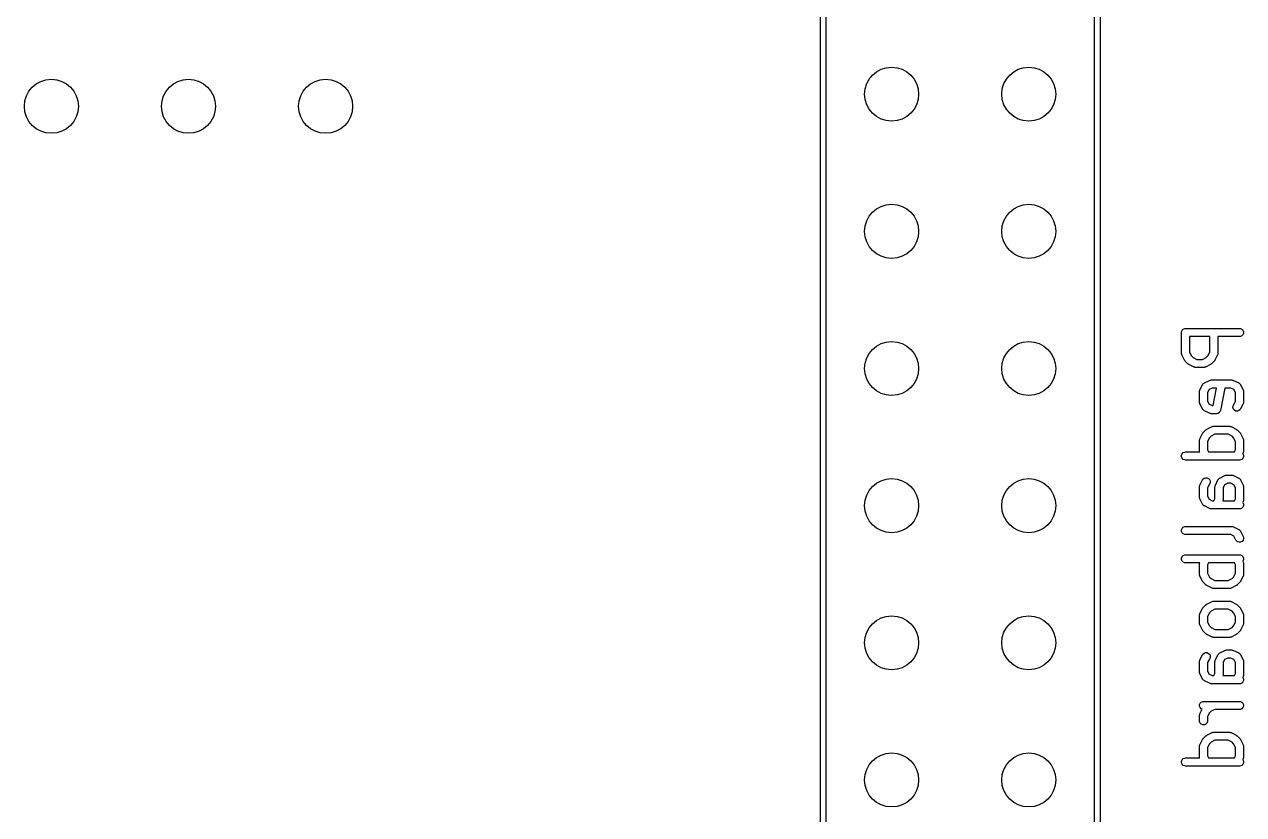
# Model space of a CAD drawing. Header units: inches. Extents: x 0.74 to 7.44, y -5.09 to -0.74.
# Drawn here: x 4.002 to 4.891, y -3.717 to -3.141 of the extents above; entities that cross this region are included whole.
import ezdxf

# ---------------------------------------------------------------- set-up
doc = ezdxf.new("R2010")
doc.units = ezdxf.units.IN
doc.header["$MEASUREMENT"] = 0
doc.layers.add('BLACK', color=250, linetype='CONTINUOUS')

msp = doc.modelspace()

# ---------------------------------------------------------------- linework, layer by layer
at = {"layer": 'BLACK', "linetype": 'CONTINUOUS'}
for p, q in [((4.58228, -4.64195), (4.58228, -2.64195)), ((4.58622, -2.64392), (4.58622, -4.63998)), ((4.78228, -4.63998), (4.78228, -2.68214)), ((4.78622, -2.68132), (4.78622, -4.64195)), ((4.84566, -3.36574), (4.84572, -3.36517)), ((4.84566, -3.38074), (4.84566, -3.36574)), ((4.84572, -3.36517), (4.84616, -3.3641)), ((4.84616, -3.3641), (4.84697, -3.36329)), ((4.84697, -3.36329), (4.84804, -3.36285)), ((4.84804, -3.36285), (4.84861, -3.36279)), ((4.84861, -3.36279), (4.88798, -3.36279)), ((4.86628, -3.3687), (4.85157, -3.3687)), ((4.85157, -3.3687), (4.85157, -3.38004)), ((4.86628, -3.38004), (4.86628, -3.3687)), ((4.88798, -3.3687), (4.87219, -3.3687)), ((4.87219, -3.3687), (4.87219, -3.38074)), ((4.88798, -3.36279), (4.88856, -3.36285)), ((4.88856, -3.36864), (4.88798, -3.3687)), ((4.88856, -3.36285), (4.88963, -3.36329)), ((4.88963, -3.3682), (4.88856, -3.36864)), ((4.88963, -3.36329), (4.89044, -3.3641)), ((4.89044, -3.36738), (4.88963, -3.3682)), ((4.89044, -3.3641), (4.89088, -3.36517)), ((4.89088, -3.36632), (4.89044, -3.36738)), ((4.89088, -3.36517), (4.89088, -3.36632)), ((4.84572, -3.38132), (4.84566, -3.38074)), ((4.84576, -3.38142), (4.84572, -3.38132)), ((4.84577, -3.38152), (4.84576, -3.38142)), ((4.84597, -3.38206), (4.84577, -3.38152)), ((4.84785, -3.38581), (4.84597, -3.38206)), ((4.848, -3.38606), (4.84785, -3.38581)), ((4.84803, -3.38613), (4.848, -3.38606)), ((4.8481, -3.38621), (4.84803, -3.38613)), ((4.84816, -3.3863), (4.8481, -3.38621)), ((4.84822, -3.38635), (4.84816, -3.3863)), ((4.8484, -3.38658), (4.84822, -3.38635)), ((4.85028, -3.38845), (4.8484, -3.38658)), ((4.85157, -3.38004), (4.85292, -3.38274)), ((4.85292, -3.38274), (4.85411, -3.38394)), ((4.85411, -3.38394), (4.85681, -3.38529)), ((4.85681, -3.38529), (4.86104, -3.38529)), ((4.86104, -3.38529), (4.86374, -3.38394)), ((4.86374, -3.38394), (4.86494, -3.38274)), ((4.86494, -3.38274), (4.86628, -3.38004)), ((4.86945, -3.38658), (4.86758, -3.38845)), ((4.86964, -3.38635), (4.86945, -3.38658)), ((4.8697, -3.3863), (4.86964, -3.38635)), ((4.86975, -3.38621), (4.8697, -3.3863)), ((4.86982, -3.38613), (4.86975, -3.38621)), ((4.86985, -3.38606), (4.86982, -3.38613)), ((4.87, -3.38581), (4.86985, -3.38606)), ((4.87188, -3.38206), (4.87, -3.38581)), ((4.87209, -3.38152), (4.87188, -3.38206)), ((4.87213, -3.38132), (4.87209, -3.38142)), ((4.87209, -3.38142), (4.87209, -3.38152)), ((4.87219, -3.38074), (4.87213, -3.38132)), ((4.8505, -3.38864), (4.85028, -3.38845)), ((4.85055, -3.3887), (4.8505, -3.38864)), ((4.85064, -3.38875), (4.85055, -3.3887)), ((4.85072, -3.38882), (4.85064, -3.38875)), ((4.8508, -3.38885), (4.85072, -3.38882)), ((4.85104, -3.38901), (4.8508, -3.38885)), ((4.85479, -3.39088), (4.85104, -3.38901)), ((4.85533, -3.39109), (4.85479, -3.39088)), ((4.85544, -3.3911), (4.85533, -3.39109)), ((4.85554, -3.39114), (4.85544, -3.3911)), ((4.85611, -3.39119), (4.85554, -3.39114)), ((4.86174, -3.39119), (4.85611, -3.39119)), ((4.86231, -3.39114), (4.86174, -3.39119)), ((4.86241, -3.3911), (4.86231, -3.39114)), ((4.86252, -3.39109), (4.86241, -3.3911)), ((4.86306, -3.39088), (4.86252, -3.39109)), ((4.86681, -3.38901), (4.86306, -3.39088)), ((4.86706, -3.38885), (4.86681, -3.38901)), ((4.86713, -3.38882), (4.86706, -3.38885)), ((4.86721, -3.38875), (4.86713, -3.38882)), ((4.8673, -3.3887), (4.86721, -3.38875)), ((4.86735, -3.38864), (4.8673, -3.3887)), ((4.86758, -3.38845), (4.86735, -3.38864)), ((4.8591, -3.40754), (4.86097, -3.40379)), ((4.86097, -3.40379), (4.86103, -3.4037)), ((4.86103, -3.4037), (4.86105, -3.40365)), ((4.86105, -3.40365), (4.8611, -3.40359)), ((4.8611, -3.40359), (4.86128, -3.4033)), ((4.86128, -3.4033), (4.86156, -3.40306)), ((4.86156, -3.40306), (4.8618, -3.40278)), ((4.8618, -3.40278), (4.86209, -3.4026)), ((4.86209, -3.4026), (4.86215, -3.40255)), ((4.86215, -3.40255), (4.8622, -3.40253)), ((4.8622, -3.40253), (4.86229, -3.40247)), ((4.86229, -3.40247), (4.86604, -3.4006)), ((4.86604, -3.4006), (4.86658, -3.40039)), ((4.86658, -3.40039), (4.86669, -3.40038)), ((4.86669, -3.40038), (4.86679, -3.40034)), ((4.86679, -3.40034), (4.86736, -3.40029)), ((4.86736, -3.40029), (4.88236, -3.40029)), ((4.88236, -3.40029), (4.88294, -3.40034)), ((4.88294, -3.40034), (4.88303, -3.40038)), ((4.88303, -3.40038), (4.88314, -3.40039)), ((4.88314, -3.40039), (4.88368, -3.4006)), ((4.88368, -3.4006), (4.88743, -3.40247)), ((4.88743, -3.40247), (4.88753, -3.40253)), ((4.88753, -3.40253), (4.88757, -3.40255)), ((4.88757, -3.40255), (4.88763, -3.4026)), ((4.88763, -3.4026), (4.88792, -3.40278)), ((4.88792, -3.40278), (4.88816, -3.40306)), ((4.88816, -3.40306), (4.88844, -3.4033)), ((4.88844, -3.4033), (4.88863, -3.40359)), ((4.88863, -3.40359), (4.88868, -3.40365)), ((4.88868, -3.40365), (4.88869, -3.4037)), ((4.88869, -3.4037), (4.88875, -3.40379)), ((4.88875, -3.40379), (4.89063, -3.40754)), ((4.85879, -3.40886), (4.85884, -3.40829)), ((4.85879, -3.41636), (4.85879, -3.40886)), ((4.85884, -3.40829), (4.85888, -3.40819)), ((4.85888, -3.40819), (4.85889, -3.40808)), ((4.85889, -3.40808), (4.8591, -3.40754)), ((4.86581, -3.40731), (4.86469, -3.40956)), ((4.86469, -3.40956), (4.86469, -3.41567)), ((4.86806, -3.40619), (4.86581, -3.40731)), ((4.87126, -3.40619), (4.86806, -3.40619)), ((4.86869, -3.41903), (4.87126, -3.40619)), ((4.87728, -3.40619), (4.87401, -3.42257)), ((4.88166, -3.40619), (4.87728, -3.40619)), ((4.88391, -3.40731), (4.88166, -3.40619)), ((4.88503, -3.40956), (4.88391, -3.40731)), ((4.88503, -3.41567), (4.88503, -3.40956)), ((4.89063, -3.40754), (4.89083, -3.40808)), ((4.89083, -3.40808), (4.89084, -3.40819)), ((4.89084, -3.40819), (4.89088, -3.40829)), ((4.89088, -3.40829), (4.89094, -3.40886)), ((4.89094, -3.40886), (4.89094, -3.41636)), ((4.85884, -3.41694), (4.85879, -3.41636)), ((4.85888, -3.41704), (4.85884, -3.41694)), ((4.85889, -3.41714), (4.85888, -3.41704)), ((4.8591, -3.41768), (4.85889, -3.41714)), ((4.86097, -3.42143), (4.8591, -3.41768)), ((4.86103, -3.42153), (4.86097, -3.42143)), ((4.86105, -3.42157), (4.86103, -3.42153)), ((4.8611, -3.42163), (4.86105, -3.42157)), ((4.86128, -3.42192), (4.8611, -3.42163)), ((4.86156, -3.42216), (4.86128, -3.42192)), ((4.8618, -3.42244), (4.86156, -3.42216)), ((4.86209, -3.42263), (4.8618, -3.42244)), ((4.86215, -3.42268), (4.86209, -3.42263)), ((4.8622, -3.42269), (4.86215, -3.42268)), ((4.86229, -3.42275), (4.8622, -3.42269)), ((4.86604, -3.42463), (4.86229, -3.42275)), ((4.86469, -3.41567), (4.86581, -3.41791)), ((4.86581, -3.41791), (4.86806, -3.41903)), ((4.86806, -3.41903), (4.86869, -3.41903)), ((4.87384, -3.42312), (4.87368, -3.42336)), ((4.87401, -3.42257), (4.87384, -3.42312)), ((4.88318, -3.42048), (4.88326, -3.41933)), ((4.88354, -3.42157), (4.88318, -3.42048)), ((4.88326, -3.41933), (4.88347, -3.41879)), ((4.88347, -3.41879), (4.88503, -3.41567)), ((4.8843, -3.42244), (4.88354, -3.42157)), ((4.88533, -3.42296), (4.8843, -3.42244)), ((4.88648, -3.42304), (4.88533, -3.42296)), ((4.88757, -3.42268), (4.88648, -3.42304)), ((4.88844, -3.42192), (4.88757, -3.42268)), ((4.88875, -3.42143), (4.88844, -3.42192)), ((4.89063, -3.41768), (4.88875, -3.42143)), ((4.89083, -3.41714), (4.89063, -3.41768)), ((4.89084, -3.41704), (4.89083, -3.41714)), ((4.89088, -3.41694), (4.89084, -3.41704)), ((4.89094, -3.41636), (4.89088, -3.41694)), ((4.86658, -3.42483), (4.86604, -3.42463)), ((4.86669, -3.42484), (4.86658, -3.42483)), ((4.86679, -3.42488), (4.86669, -3.42484)), ((4.86736, -3.42494), (4.86679, -3.42488)), ((4.87111, -3.42494), (4.86736, -3.42494)), ((4.87169, -3.42488), (4.87111, -3.42494)), ((4.87111, -3.42494), (4.87111, -3.42494)), ((4.87196, -3.42477), (4.87169, -3.42488)), ((4.87224, -3.42472), (4.87196, -3.42477)), ((4.87248, -3.42455), (4.87224, -3.42472)), ((4.87275, -3.42444), (4.87248, -3.42455)), ((4.87296, -3.42424), (4.87275, -3.42444)), ((4.8732, -3.42408), (4.87296, -3.42424)), ((4.87336, -3.42383), (4.8732, -3.42408)), ((4.87357, -3.42363), (4.87336, -3.42383)), ((4.87368, -3.42336), (4.87357, -3.42363)), ((4.8591, -3.44316), (4.86097, -3.43941)), ((4.86097, -3.43941), (4.86113, -3.43917)), ((4.86113, -3.43917), (4.86116, -3.43909)), ((4.86116, -3.43909), (4.86122, -3.43901)), ((4.86122, -3.43901), (4.86128, -3.43892)), ((4.86128, -3.43892), (4.86134, -3.43887)), ((4.86134, -3.43887), (4.86153, -3.43865)), ((4.86153, -3.43865), (4.8634, -3.43677)), ((4.8634, -3.43677), (4.86363, -3.43659)), ((4.86363, -3.43659), (4.86368, -3.43653)), ((4.86368, -3.43653), (4.86377, -3.43647)), ((4.86377, -3.43647), (4.86385, -3.4364)), ((4.86385, -3.4364), (4.86392, -3.43637)), ((4.86392, -3.43637), (4.86417, -3.43622)), ((4.86417, -3.43622), (4.86792, -3.43434)), ((4.86993, -3.43994), (4.86724, -3.44129)), ((4.86792, -3.43434), (4.86846, -3.43414)), ((4.86846, -3.43414), (4.86856, -3.43413)), ((4.86856, -3.43413), (4.86866, -3.43409)), ((4.86866, -3.43409), (4.86924, -3.43403)), ((4.86924, -3.43403), (4.88049, -3.43403)), ((4.87979, -3.43994), (4.86993, -3.43994)), ((4.88249, -3.44129), (4.87979, -3.43994)), ((4.88049, -3.43403), (4.88106, -3.43409)), ((4.88106, -3.43409), (4.88116, -3.43413)), ((4.88116, -3.43413), (4.88127, -3.43414)), ((4.88127, -3.43414), (4.88181, -3.43434)), ((4.88181, -3.43434), (4.88556, -3.43622)), ((4.88556, -3.43622), (4.8858, -3.43637)), ((4.8858, -3.43637), (4.88588, -3.4364)), ((4.88588, -3.4364), (4.88596, -3.43647)), ((4.88596, -3.43647), (4.88605, -3.43653)), ((4.88605, -3.43653), (4.8861, -3.43659)), ((4.8861, -3.43659), (4.88632, -3.43677)), ((4.88632, -3.43677), (4.8882, -3.43865)), ((4.8882, -3.43865), (4.88838, -3.43887)), ((4.88838, -3.43887), (4.88844, -3.43892)), ((4.88844, -3.43892), (4.8885, -3.43901)), ((4.8885, -3.43901), (4.88857, -3.43909)), ((4.88857, -3.43909), (4.8886, -3.43917)), ((4.8886, -3.43917), (4.88875, -3.43941)), ((4.88875, -3.43941), (4.89063, -3.44316)), ((4.85879, -3.44448), (4.85884, -3.44391)), ((4.85879, -3.45198), (4.85879, -3.44448)), ((4.85884, -3.44391), (4.85888, -3.44381)), ((4.85888, -3.44381), (4.85889, -3.4437)), ((4.85889, -3.4437), (4.8591, -3.44316)), ((4.86604, -3.44248), (4.86469, -3.44518)), ((4.86469, -3.44518), (4.86469, -3.45129)), ((4.86724, -3.44129), (4.86604, -3.44248)), ((4.88368, -3.44248), (4.88249, -3.44129)), ((4.88503, -3.44518), (4.88368, -3.44248)), ((4.88503, -3.45129), (4.88503, -3.44518)), ((4.89063, -3.44316), (4.89083, -3.4437)), ((4.89083, -3.4437), (4.89084, -3.44381)), ((4.89084, -3.44381), (4.89088, -3.44391)), ((4.89088, -3.44391), (4.89094, -3.44448)), ((4.89094, -3.44448), (4.89094, -3.45198)), ((4.84572, -3.45516), (4.84616, -3.45409)), ((4.84572, -3.45631), (4.84572, -3.45516)), ((4.84616, -3.45737), (4.84572, -3.45631)), ((4.84616, -3.45409), (4.84697, -3.45328)), ((4.84697, -3.45819), (4.84616, -3.45737)), ((4.84697, -3.45328), (4.84804, -3.45284)), ((4.84804, -3.45863), (4.84697, -3.45819)), ((4.84804, -3.45284), (4.84861, -3.45278)), ((4.84861, -3.45868), (4.84804, -3.45863)), ((4.84861, -3.45278), (4.8589, -3.45278)), ((4.88798, -3.45868), (4.84861, -3.45868)), ((4.85884, -3.45256), (4.85879, -3.45198)), ((4.85888, -3.45266), (4.85884, -3.45256)), ((4.85889, -3.45276), (4.85888, -3.45266)), ((4.8589, -3.45278), (4.85889, -3.45276)), ((4.86469, -3.45129), (4.86544, -3.45278)), ((4.86544, -3.45278), (4.88429, -3.45278)), ((4.88429, -3.45278), (4.88503, -3.45129)), ((4.88856, -3.45863), (4.88798, -3.45868)), ((4.88963, -3.45819), (4.88856, -3.45863)), ((4.89044, -3.45737), (4.88963, -3.45819)), ((4.89063, -3.4533), (4.8903, -3.45395)), ((4.8903, -3.45395), (4.89044, -3.45409)), ((4.89044, -3.45409), (4.89088, -3.45516)), ((4.89088, -3.45631), (4.89044, -3.45737)), ((4.89083, -3.45276), (4.89063, -3.4533)), ((4.89084, -3.45266), (4.89083, -3.45276)), ((4.89088, -3.45256), (4.89084, -3.45266)), ((4.89094, -3.45198), (4.89088, -3.45256)), ((4.89088, -3.45516), (4.89088, -3.45631)), ((4.8591, -3.47691), (4.86097, -3.47316)), ((4.86097, -3.47316), (4.86128, -3.47267)), ((4.86128, -3.47267), (4.86215, -3.47191)), ((4.86215, -3.47191), (4.86324, -3.47155)), ((4.86324, -3.47155), (4.86439, -3.47163)), ((4.86439, -3.47163), (4.86542, -3.47215)), ((4.86625, -3.4758), (4.86469, -3.47893)), ((4.86542, -3.47215), (4.86618, -3.47302)), ((4.86618, -3.47302), (4.86654, -3.47411)), ((4.86646, -3.47526), (4.86625, -3.4758)), ((4.86654, -3.47411), (4.86646, -3.47526)), ((4.87035, -3.47691), (4.87222, -3.47316)), ((4.87222, -3.47316), (4.87228, -3.47306)), ((4.87228, -3.47306), (4.8723, -3.47302)), ((4.8723, -3.47302), (4.87235, -3.47296)), ((4.87235, -3.47296), (4.87253, -3.47267)), ((4.87253, -3.47267), (4.87281, -3.47243)), ((4.87281, -3.47243), (4.87305, -3.47215)), ((4.87305, -3.47215), (4.87334, -3.47196)), ((4.87334, -3.47196), (4.8734, -3.47191)), ((4.8734, -3.47191), (4.87344, -3.4719)), ((4.87344, -3.4719), (4.87354, -3.47184)), ((4.87354, -3.47184), (4.87729, -3.46996)), ((4.87931, -3.47556), (4.87706, -3.47668)), ((4.87729, -3.46996), (4.87783, -3.46976)), ((4.87783, -3.46976), (4.87794, -3.46975)), ((4.87794, -3.46975), (4.87804, -3.46971)), ((4.87804, -3.46971), (4.87861, -3.46965)), ((4.87861, -3.46965), (4.88236, -3.46965)), ((4.88166, -3.47556), (4.87931, -3.47556)), ((4.88391, -3.47668), (4.88166, -3.47556)), ((4.88236, -3.46965), (4.88294, -3.46971)), ((4.88294, -3.46971), (4.88303, -3.46975)), ((4.88303, -3.46975), (4.88314, -3.46976)), ((4.88314, -3.46976), (4.88368, -3.46996)), ((4.88368, -3.46996), (4.88743, -3.47184)), ((4.88743, -3.47184), (4.88753, -3.4719)), ((4.88753, -3.4719), (4.88757, -3.47191)), ((4.88757, -3.47191), (4.88763, -3.47196)), ((4.88763, -3.47196), (4.88792, -3.47215)), ((4.88792, -3.47215), (4.88816, -3.47243)), ((4.88816, -3.47243), (4.88844, -3.47267)), ((4.88844, -3.47267), (4.88863, -3.47296)), ((4.88863, -3.47296), (4.88868, -3.47302)), ((4.88868, -3.47302), (4.88869, -3.47306)), ((4.88869, -3.47306), (4.88875, -3.47316)), ((4.88875, -3.47316), (4.89063, -3.47691)), ((4.85879, -3.47823), (4.85884, -3.47765)), ((4.85879, -3.48573), (4.85879, -3.47823)), ((4.85884, -3.47765), (4.85888, -3.47756)), ((4.85888, -3.47756), (4.85889, -3.47745)), ((4.85889, -3.47745), (4.8591, -3.47691)), ((4.86469, -3.47893), (4.86469, -3.48503)), ((4.86469, -3.48503), (4.86581, -3.48728)), ((4.87003, -3.47823), (4.87009, -3.47765)), ((4.87003, -3.48691), (4.87003, -3.47823)), ((4.87009, -3.47765), (4.87013, -3.47756)), ((4.87013, -3.47756), (4.87014, -3.47745)), ((4.87014, -3.47745), (4.87035, -3.47691)), ((4.87706, -3.47668), (4.87594, -3.47893)), ((4.87594, -3.47893), (4.87594, -3.4876)), ((4.88503, -3.47893), (4.88391, -3.47668)), ((4.88503, -3.48691), (4.88503, -3.47893)), ((4.89063, -3.47691), (4.89083, -3.47745)), ((4.89083, -3.47745), (4.89084, -3.47756)), ((4.89084, -3.47756), (4.89088, -3.47765)), ((4.89088, -3.47765), (4.89094, -3.47823)), ((4.89094, -3.47823), (4.89094, -3.4876)), ((4.85884, -3.4863), (4.85879, -3.48573)), ((4.85888, -3.4864), (4.85884, -3.4863)), ((4.85889, -3.48651), (4.85888, -3.4864)), ((4.8591, -3.48705), (4.85889, -3.48651)), ((4.86097, -3.4908), (4.8591, -3.48705)), ((4.86103, -3.49089), (4.86097, -3.4908)), ((4.86105, -3.49094), (4.86103, -3.49089)), ((4.8611, -3.491), (4.86105, -3.49094)), ((4.86128, -3.49129), (4.8611, -3.491)), ((4.86156, -3.49153), (4.86128, -3.49129)), ((4.8618, -3.49181), (4.86156, -3.49153)), ((4.86209, -3.49199), (4.8618, -3.49181)), ((4.86215, -3.49204), (4.86209, -3.49199)), ((4.8622, -3.49206), (4.86215, -3.49204)), ((4.86229, -3.49212), (4.8622, -3.49206)), ((4.86604, -3.49399), (4.86229, -3.49212)), ((4.86581, -3.48728), (4.86806, -3.4884)), ((4.86658, -3.4942), (4.86604, -3.49399)), ((4.86669, -3.49421), (4.86658, -3.4942)), ((4.86679, -3.49425), (4.86669, -3.49421)), ((4.86736, -3.49431), (4.86679, -3.49425)), ((4.88798, -3.49431), (4.86736, -3.49431)), ((4.86806, -3.4884), (4.86929, -3.4884)), ((4.86929, -3.4884), (4.87003, -3.48691)), ((4.87584, -3.48828), (4.87583, -3.48838)), ((4.87583, -3.48838), (4.87583, -3.4884)), ((4.87583, -3.4884), (4.88429, -3.4884)), ((4.87588, -3.48818), (4.87584, -3.48828)), ((4.87594, -3.4876), (4.87588, -3.48818)), ((4.88429, -3.4884), (4.88503, -3.48691)), ((4.88856, -3.49425), (4.88798, -3.49431)), ((4.88963, -3.49381), (4.88856, -3.49425)), ((4.89044, -3.49299), (4.88963, -3.49381)), ((4.89063, -3.48892), (4.8903, -3.48957)), ((4.8903, -3.48957), (4.89044, -3.48971)), ((4.89044, -3.48971), (4.89088, -3.49078)), ((4.89088, -3.49193), (4.89044, -3.49299)), ((4.89083, -3.48838), (4.89063, -3.48892)), ((4.89084, -3.48828), (4.89083, -3.48838)), ((4.89088, -3.48818), (4.89084, -3.48828)), ((4.89094, -3.4876), (4.89088, -3.48818)), ((4.89088, -3.49078), (4.89088, -3.49193)), ((4.84572, -3.50952), (4.84616, -3.50846)), ((4.84572, -3.51068), (4.84572, -3.50952)), ((4.84616, -3.51174), (4.84572, -3.51068)), ((4.84616, -3.50846), (4.84697, -3.50765)), ((4.84697, -3.51256), (4.84616, -3.51174)), ((4.84697, -3.50765), (4.84804, -3.5072)), ((4.84804, -3.5072), (4.84861, -3.50715)), ((4.84861, -3.50715), (4.88236, -3.50715)), ((4.88236, -3.50715), (4.88294, -3.5072)), ((4.88294, -3.5072), (4.88303, -3.50724)), ((4.88303, -3.50724), (4.88314, -3.50725)), ((4.88314, -3.50725), (4.88368, -3.50746)), ((4.88368, -3.50746), (4.88743, -3.50933)), ((4.88743, -3.50933), (4.88753, -3.50939)), ((4.88753, -3.50939), (4.88757, -3.50941)), ((4.88757, -3.50941), (4.88763, -3.50946)), ((4.88763, -3.50946), (4.88792, -3.50964)), ((4.88792, -3.50964), (4.88816, -3.50992)), ((4.88816, -3.50992), (4.88844, -3.51016)), ((4.88844, -3.51016), (4.88863, -3.51046)), ((4.88863, -3.51046), (4.88868, -3.51051)), ((4.88868, -3.51051), (4.88869, -3.51056)), ((4.88869, -3.51056), (4.88875, -3.51065)), ((4.88875, -3.51065), (4.89063, -3.5144)), ((4.84804, -3.513), (4.84697, -3.51256)), ((4.84861, -3.51305), (4.84804, -3.513)), ((4.88166, -3.51305), (4.84861, -3.51305)), ((4.88391, -3.51418), (4.88166, -3.51305)), ((4.88534, -3.51705), (4.88391, -3.51418)), ((4.88565, -3.51754), (4.88534, -3.51705)), ((4.88652, -3.51829), (4.88565, -3.51754)), ((4.88762, -3.51865), (4.88652, -3.51829)), ((4.88876, -3.51857), (4.88762, -3.51865)), ((4.8898, -3.51806), (4.88876, -3.51857)), ((4.89055, -3.51719), (4.8898, -3.51806)), ((4.89091, -3.51609), (4.89055, -3.51719)), ((4.89063, -3.5144), (4.89083, -3.51494)), ((4.89083, -3.51494), (4.89091, -3.51609)), ((4.84572, -3.53015), (4.84616, -3.52908)), ((4.84616, -3.52908), (4.84697, -3.52827)), ((4.84697, -3.52827), (4.84804, -3.52783)), ((4.84804, -3.52783), (4.84861, -3.52777)), ((4.84861, -3.52777), (4.88798, -3.52777)), ((4.88798, -3.52777), (4.88856, -3.52783)), ((4.88856, -3.52783), (4.88963, -3.52827)), ((4.88963, -3.52827), (4.89044, -3.52908)), ((4.89044, -3.52908), (4.89088, -3.53015)), ((4.84572, -3.5313), (4.84572, -3.53015)), ((4.84616, -3.53236), (4.84572, -3.5313)), ((4.84697, -3.53318), (4.84616, -3.53236)), ((4.84804, -3.53362), (4.84697, -3.53318)), ((4.84861, -3.53368), (4.84804, -3.53362)), ((4.8589, -3.53368), (4.84861, -3.53368)), ((4.85879, -3.53447), (4.85884, -3.5339)), ((4.85879, -3.54197), (4.85879, -3.53447)), ((4.85884, -3.5339), (4.85888, -3.5338)), ((4.85888, -3.5338), (4.85889, -3.53369)), ((4.85889, -3.53369), (4.8589, -3.53368)), ((4.86544, -3.53368), (4.86469, -3.53517)), ((4.86469, -3.53517), (4.86469, -3.54127)), ((4.88429, -3.53368), (4.86544, -3.53368)), ((4.88503, -3.53517), (4.88429, -3.53368)), ((4.88503, -3.54127), (4.88503, -3.53517)), ((4.89044, -3.53236), (4.8903, -3.5325)), ((4.8903, -3.5325), (4.89063, -3.53315)), ((4.89088, -3.5313), (4.89044, -3.53236)), ((4.89063, -3.53315), (4.89083, -3.53369)), ((4.89083, -3.53369), (4.89084, -3.5338)), ((4.89084, -3.5338), (4.89088, -3.5339)), ((4.89088, -3.53015), (4.89088, -3.5313)), ((4.89088, -3.5339), (4.89094, -3.53447)), ((4.89094, -3.53447), (4.89094, -3.54197)), ((4.85884, -3.54255), (4.85879, -3.54197)), ((4.85888, -3.54265), (4.85884, -3.54255)), ((4.85889, -3.54275), (4.85888, -3.54265)), ((4.8591, -3.54329), (4.85889, -3.54275)), ((4.86097, -3.54704), (4.8591, -3.54329)), ((4.86113, -3.54729), (4.86097, -3.54704)), ((4.86116, -3.54736), (4.86113, -3.54729)), ((4.86122, -3.54744), (4.86116, -3.54736)), ((4.86128, -3.54753), (4.86122, -3.54744)), ((4.86134, -3.54758), (4.86128, -3.54753)), ((4.86153, -3.54781), (4.86134, -3.54758)), ((4.86469, -3.54127), (4.86604, -3.54397)), ((4.86604, -3.54397), (4.86724, -3.54517)), ((4.86724, -3.54517), (4.86993, -3.54652)), ((4.86993, -3.54652), (4.87979, -3.54652)), ((4.87979, -3.54652), (4.88249, -3.54517)), ((4.88249, -3.54517), (4.88368, -3.54397)), ((4.88368, -3.54397), (4.88503, -3.54127)), ((4.88838, -3.54758), (4.8882, -3.54781)), ((4.88844, -3.54753), (4.88838, -3.54758)), ((4.8885, -3.54744), (4.88844, -3.54753)), ((4.88857, -3.54736), (4.8885, -3.54744)), ((4.8886, -3.54729), (4.88857, -3.54736)), ((4.88875, -3.54704), (4.8886, -3.54729)), ((4.89063, -3.54329), (4.88875, -3.54704)), ((4.89083, -3.54275), (4.89063, -3.54329)), ((4.89084, -3.54265), (4.89083, -3.54275)), ((4.89088, -3.54255), (4.89084, -3.54265)), ((4.89094, -3.54197), (4.89088, -3.54255)), ((4.8634, -3.54968), (4.86153, -3.54781)), ((4.86363, -3.54987), (4.8634, -3.54968)), ((4.86368, -3.54993), (4.86363, -3.54987)), ((4.86377, -3.54998), (4.86368, -3.54993)), ((4.86385, -3.55005), (4.86377, -3.54998)), ((4.86392, -3.55008), (4.86385, -3.55005)), ((4.86417, -3.55024), (4.86392, -3.55008)), ((4.86792, -3.55211), (4.86417, -3.55024)), ((4.86846, -3.55232), (4.86792, -3.55211)), ((4.86856, -3.55233), (4.86846, -3.55232)), ((4.86866, -3.55237), (4.86856, -3.55233)), ((4.86924, -3.55242), (4.86866, -3.55237)), ((4.88049, -3.55242), (4.86924, -3.55242)), ((4.88106, -3.55237), (4.88049, -3.55242)), ((4.88116, -3.55233), (4.88106, -3.55237)), ((4.88127, -3.55232), (4.88116, -3.55233)), ((4.88181, -3.55211), (4.88127, -3.55232)), ((4.88556, -3.55024), (4.88181, -3.55211)), ((4.8858, -3.55008), (4.88556, -3.55024)), ((4.88588, -3.55005), (4.8858, -3.55008)), ((4.88596, -3.54998), (4.88588, -3.55005)), ((4.88605, -3.54993), (4.88596, -3.54998)), ((4.8861, -3.54987), (4.88605, -3.54993)), ((4.88632, -3.54968), (4.8861, -3.54987)), ((4.8882, -3.54781), (4.88632, -3.54968)), ((4.86153, -3.56613), (4.8634, -3.56426)), ((4.8634, -3.56426), (4.86363, -3.56407)), ((4.86363, -3.56407), (4.86368, -3.56401)), ((4.86368, -3.56401), (4.86377, -3.56395)), ((4.86377, -3.56395), (4.86385, -3.56389)), ((4.86385, -3.56389), (4.86392, -3.56386)), ((4.86392, -3.56386), (4.86417, -3.5637)), ((4.86417, -3.5637), (4.86792, -3.56183)), ((4.86792, -3.56183), (4.86846, -3.56162)), ((4.86846, -3.56162), (4.86856, -3.56161)), ((4.86856, -3.56161), (4.86866, -3.56157)), ((4.86866, -3.56157), (4.86924, -3.56152)), ((4.86924, -3.56152), (4.88049, -3.56152)), ((4.88049, -3.56152), (4.88106, -3.56157)), ((4.88106, -3.56157), (4.88116, -3.56161)), ((4.88116, -3.56161), (4.88127, -3.56162)), ((4.88127, -3.56162), (4.88181, -3.56183)), ((4.88181, -3.56183), (4.88556, -3.5637)), ((4.88556, -3.5637), (4.8858, -3.56386)), ((4.8858, -3.56386), (4.88588, -3.56389)), ((4.88588, -3.56389), (4.88596, -3.56395)), ((4.88596, -3.56395), (4.88605, -3.56401)), ((4.88605, -3.56401), (4.8861, -3.56407)), ((4.8861, -3.56407), (4.88632, -3.56426)), ((4.88632, -3.56426), (4.8882, -3.56613)), ((4.85879, -3.57197), (4.85884, -3.57139)), ((4.85879, -3.57759), (4.85879, -3.57197)), ((4.85884, -3.57139), (4.85888, -3.57129)), ((4.85888, -3.57129), (4.85889, -3.57119)), ((4.85889, -3.57119), (4.8591, -3.57065)), ((4.8591, -3.57065), (4.86097, -3.5669)), ((4.86097, -3.5669), (4.86113, -3.56665)), ((4.86113, -3.56665), (4.86116, -3.56658)), ((4.86116, -3.56658), (4.86122, -3.5665)), ((4.86122, -3.5665), (4.86128, -3.56641)), ((4.86128, -3.56641), (4.86134, -3.56636)), ((4.86134, -3.56636), (4.86153, -3.56613)), ((4.86604, -3.56997), (4.86469, -3.57266)), ((4.86469, -3.57266), (4.86469, -3.57689)), ((4.86724, -3.56877), (4.86604, -3.56997)), ((4.86993, -3.56742), (4.86724, -3.56877)), ((4.87979, -3.56742), (4.86993, -3.56742)), ((4.88249, -3.56877), (4.87979, -3.56742)), ((4.88368, -3.56997), (4.88249, -3.56877)), ((4.88503, -3.57266), (4.88368, -3.56997)), ((4.88503, -3.57689), (4.88503, -3.57266)), ((4.8882, -3.56613), (4.88838, -3.56636)), ((4.88838, -3.56636), (4.88844, -3.56641)), ((4.88844, -3.56641), (4.8885, -3.5665)), ((4.8885, -3.5665), (4.88857, -3.56658)), ((4.88857, -3.56658), (4.8886, -3.56665)), ((4.8886, -3.56665), (4.88875, -3.5669)), ((4.88875, -3.5669), (4.89063, -3.57065)), ((4.89063, -3.57065), (4.89083, -3.57119)), ((4.89083, -3.57119), (4.89084, -3.57129)), ((4.89084, -3.57129), (4.89088, -3.57139)), ((4.89088, -3.57139), (4.89094, -3.57197)), ((4.89094, -3.57197), (4.89094, -3.57759)), ((4.85884, -3.57817), (4.85879, -3.57759)), ((4.85888, -3.57827), (4.85884, -3.57817)), ((4.85889, -3.57837), (4.85888, -3.57827)), ((4.8591, -3.57891), (4.85889, -3.57837)), ((4.86097, -3.58266), (4.8591, -3.57891)), ((4.86113, -3.58291), (4.86097, -3.58266)), ((4.86116, -3.58298), (4.86113, -3.58291)), ((4.86122, -3.58306), (4.86116, -3.58298)), ((4.86128, -3.58315), (4.86122, -3.58306)), ((4.86134, -3.5832), (4.86128, -3.58315)), ((4.86153, -3.58343), (4.86134, -3.5832)), ((4.86469, -3.57689), (4.86604, -3.57959)), ((4.86604, -3.57959), (4.86724, -3.58079)), ((4.86724, -3.58079), (4.86993, -3.58214)), ((4.86993, -3.58214), (4.87979, -3.58214)), ((4.87979, -3.58214), (4.88249, -3.58079)), ((4.88249, -3.58079), (4.88368, -3.57959)), ((4.88368, -3.57959), (4.88503, -3.57689)), ((4.88838, -3.5832), (4.8882, -3.58343)), ((4.88844, -3.58315), (4.88838, -3.5832)), ((4.8885, -3.58306), (4.88844, -3.58315)), ((4.88857, -3.58298), (4.8885, -3.58306)), ((4.8886, -3.58291), (4.88857, -3.58298)), ((4.88875, -3.58266), (4.8886, -3.58291)), ((4.89063, -3.57891), (4.88875, -3.58266)), ((4.89083, -3.57837), (4.89063, -3.57891)), ((4.89084, -3.57827), (4.89083, -3.57837)), ((4.89088, -3.57817), (4.89084, -3.57827)), ((4.89094, -3.57759), (4.89088, -3.57817)), ((4.8634, -3.5853), (4.86153, -3.58343)), ((4.86363, -3.58549), (4.8634, -3.5853)), ((4.86368, -3.58555), (4.86363, -3.58549)), ((4.86377, -3.5856), (4.86368, -3.58555)), ((4.86385, -3.58567), (4.86377, -3.5856)), ((4.86392, -3.5857), (4.86385, -3.58567)), ((4.86417, -3.58586), (4.86392, -3.5857)), ((4.86792, -3.58773), (4.86417, -3.58586)), ((4.86846, -3.58794), (4.86792, -3.58773)), ((4.86856, -3.58795), (4.86846, -3.58794)), ((4.86866, -3.58799), (4.86856, -3.58795)), ((4.86924, -3.58804), (4.86866, -3.58799)), ((4.88049, -3.58804), (4.86924, -3.58804)), ((4.88106, -3.58799), (4.88049, -3.58804)), ((4.88116, -3.58795), (4.88106, -3.58799)), ((4.88127, -3.58794), (4.88116, -3.58795)), ((4.88181, -3.58773), (4.88127, -3.58794)), ((4.88556, -3.58586), (4.88181, -3.58773)), ((4.8858, -3.5857), (4.88556, -3.58586)), ((4.88588, -3.58567), (4.8858, -3.5857)), ((4.88596, -3.5856), (4.88588, -3.58567)), ((4.88605, -3.58555), (4.88596, -3.5856)), ((4.8861, -3.58549), (4.88605, -3.58555)), ((4.88632, -3.5853), (4.8861, -3.58549)), ((4.8882, -3.58343), (4.88632, -3.5853)), ((4.8591, -3.60439), (4.86097, -3.60064)), ((4.86097, -3.60064), (4.86128, -3.60015)), ((4.86128, -3.60015), (4.86215, -3.5994)), ((4.86215, -3.5994), (4.86324, -3.59903)), ((4.86324, -3.59903), (4.86439, -3.59912)), ((4.86439, -3.59912), (4.86542, -3.59963)), ((4.86542, -3.59963), (4.86618, -3.6005)), ((4.86618, -3.6005), (4.86654, -3.60159)), ((4.87035, -3.60439), (4.87222, -3.60064)), ((4.87222, -3.60064), (4.87228, -3.60055)), ((4.87228, -3.60055), (4.8723, -3.6005)), ((4.8723, -3.6005), (4.87235, -3.60045)), ((4.87235, -3.60045), (4.87253, -3.60015)), ((4.87253, -3.60015), (4.87281, -3.59991)), ((4.87281, -3.59991), (4.87305, -3.59963)), ((4.87305, -3.59963), (4.87334, -3.59945)), ((4.87334, -3.59945), (4.8734, -3.5994)), ((4.8734, -3.5994), (4.87344, -3.59938)), ((4.87344, -3.59938), (4.87354, -3.59932)), ((4.87354, -3.59932), (4.87729, -3.59745)), ((4.87729, -3.59745), (4.87783, -3.59724)), ((4.87783, -3.59724), (4.87794, -3.59723)), ((4.87794, -3.59723), (4.87804, -3.59719)), ((4.87804, -3.59719), (4.87861, -3.59714)), ((4.87861, -3.59714), (4.88236, -3.59714)), ((4.88236, -3.59714), (4.88294, -3.59719)), ((4.88294, -3.59719), (4.88303, -3.59723)), ((4.88303, -3.59723), (4.88314, -3.59724)), ((4.88314, -3.59724), (4.88368, -3.59745)), ((4.88368, -3.59745), (4.88743, -3.59932)), ((4.88743, -3.59932), (4.88753, -3.59938)), ((4.88753, -3.59938), (4.88757, -3.5994)), ((4.88757, -3.5994), (4.88763, -3.59945)), ((4.88763, -3.59945), (4.88792, -3.59963)), ((4.88792, -3.59963), (4.88816, -3.59991)), ((4.88816, -3.59991), (4.88844, -3.60015)), ((4.88844, -3.60015), (4.88863, -3.60045)), ((4.88863, -3.60045), (4.88868, -3.6005)), ((4.88868, -3.6005), (4.88869, -3.60055)), ((4.88869, -3.60055), (4.88875, -3.60064)), ((4.88875, -3.60064), (4.89063, -3.60439)), ((4.85879, -3.60571), (4.85884, -3.60514)), ((4.85879, -3.61321), (4.85879, -3.60571)), ((4.85884, -3.60514), (4.85888, -3.60504)), ((4.85888, -3.60504), (4.85889, -3.60493)), ((4.85889, -3.60493), (4.8591, -3.60439)), ((4.86625, -3.60328), (4.86469, -3.60641)), ((4.86469, -3.60641), (4.86469, -3.61252)), ((4.86646, -3.60274), (4.86625, -3.60328)), ((4.86654, -3.60159), (4.86646, -3.60274)), ((4.87003, -3.60571), (4.87009, -3.60514)), ((4.87003, -3.61439), (4.87003, -3.60571)), ((4.87009, -3.60514), (4.87013, -3.60504)), ((4.87013, -3.60504), (4.87014, -3.60493)), ((4.87014, -3.60493), (4.87035, -3.60439)), ((4.87706, -3.60416), (4.87594, -3.60641)), ((4.87594, -3.60641), (4.87594, -3.61509)), ((4.87931, -3.60304), (4.87706, -3.60416)), ((4.88166, -3.60304), (4.87931, -3.60304)), ((4.88391, -3.60416), (4.88166, -3.60304)), ((4.88503, -3.60641), (4.88391, -3.60416)), ((4.88503, -3.61439), (4.88503, -3.60641)), ((4.89063, -3.60439), (4.89083, -3.60493)), ((4.89083, -3.60493), (4.89084, -3.60504)), ((4.89084, -3.60504), (4.89088, -3.60514)), ((4.89088, -3.60514), (4.89094, -3.60571)), ((4.89094, -3.60571), (4.89094, -3.61509)), ((4.85884, -3.61379), (4.85879, -3.61321)), ((4.85888, -3.61389), (4.85884, -3.61379)), ((4.85889, -3.61399), (4.85888, -3.61389)), ((4.8591, -3.61453), (4.85889, -3.61399)), ((4.86097, -3.61828), (4.8591, -3.61453)), ((4.86103, -3.61838), (4.86097, -3.61828)), ((4.86105, -3.61842), (4.86103, -3.61838)), ((4.8611, -3.61848), (4.86105, -3.61842)), ((4.86128, -3.61877), (4.8611, -3.61848)), ((4.86156, -3.61902), (4.86128, -3.61877)), ((4.86469, -3.61252), (4.86581, -3.61476)), ((4.86581, -3.61476), (4.86806, -3.61588)), ((4.86806, -3.61588), (4.86929, -3.61588)), ((4.86929, -3.61588), (4.87003, -3.61439)), ((4.87584, -3.61576), (4.87583, -3.61587)), ((4.87583, -3.61587), (4.87583, -3.61588)), ((4.87583, -3.61588), (4.88429, -3.61588)), ((4.87588, -3.61566), (4.87584, -3.61576)), ((4.87594, -3.61509), (4.87588, -3.61566)), ((4.88429, -3.61588), (4.88503, -3.61439)), ((4.89063, -3.61641), (4.8903, -3.61706)), ((4.8903, -3.61706), (4.89044, -3.6172)), ((4.89044, -3.6172), (4.89088, -3.61826)), ((4.89083, -3.61587), (4.89063, -3.61641)), ((4.89084, -3.61576), (4.89083, -3.61587)), ((4.89088, -3.61566), (4.89084, -3.61576)), ((4.89094, -3.61509), (4.89088, -3.61566)), ((4.89088, -3.61826), (4.89088, -3.61941)), ((4.8618, -3.61929), (4.86156, -3.61902)), ((4.86209, -3.61948), (4.8618, -3.61929)), ((4.86215, -3.61953), (4.86209, -3.61948)), ((4.8622, -3.61954), (4.86215, -3.61953)), ((4.86229, -3.6196), (4.8622, -3.61954)), ((4.86604, -3.62148), (4.86229, -3.6196)), ((4.86658, -3.62168), (4.86604, -3.62148)), ((4.86669, -3.62169), (4.86658, -3.62168)), ((4.86679, -3.62173), (4.86669, -3.62169)), ((4.86736, -3.62179), (4.86679, -3.62173)), ((4.88798, -3.62179), (4.86736, -3.62179)), ((4.88856, -3.62173), (4.88798, -3.62179)), ((4.88963, -3.62129), (4.88856, -3.62173)), ((4.89044, -3.62048), (4.88963, -3.62129)), ((4.89088, -3.61941), (4.89044, -3.62048)), ((4.85884, -3.63701), (4.85928, -3.63594)), ((4.85928, -3.63594), (4.8601, -3.63513)), ((4.8601, -3.63513), (4.86116, -3.63469)), ((4.86116, -3.63469), (4.86174, -3.63463)), ((4.86174, -3.63463), (4.88798, -3.63463)), ((4.88798, -3.63463), (4.88856, -3.63469)), ((4.88856, -3.63469), (4.88963, -3.63513)), ((4.88963, -3.63513), (4.89044, -3.63594)), ((4.89044, -3.63594), (4.89088, -3.63701)), ((4.85879, -3.64508), (4.85884, -3.64451)), ((4.85879, -3.64883), (4.85879, -3.64508)), ((4.85884, -3.63816), (4.85884, -3.63701)), ((4.85928, -3.63922), (4.85884, -3.63816)), ((4.85884, -3.64451), (4.85888, -3.64441)), ((4.85888, -3.64441), (4.85889, -3.6443)), ((4.85889, -3.6443), (4.8591, -3.64376)), ((4.8591, -3.64376), (4.86081, -3.64034)), ((4.8601, -3.64004), (4.85928, -3.63922)), ((4.86081, -3.64034), (4.8601, -3.64004)), ((4.86604, -3.64308), (4.86469, -3.64578)), ((4.86724, -3.64189), (4.86604, -3.64308)), ((4.86993, -3.64054), (4.86724, -3.64189)), ((4.88798, -3.64054), (4.86993, -3.64054)), ((4.88856, -3.64048), (4.88798, -3.64054)), ((4.88963, -3.64004), (4.88856, -3.64048)), ((4.89044, -3.63922), (4.88963, -3.64004)), ((4.89088, -3.63816), (4.89044, -3.63922)), ((4.89088, -3.63701), (4.89088, -3.63816)), ((4.85884, -3.64941), (4.85879, -3.64883)), ((4.85928, -3.65047), (4.85884, -3.64941)), ((4.8601, -3.65129), (4.85928, -3.65047)), ((4.86116, -3.65173), (4.8601, -3.65129)), ((4.86231, -3.65173), (4.86116, -3.65173)), ((4.86338, -3.65129), (4.86231, -3.65173)), ((4.86419, -3.65047), (4.86338, -3.65129)), ((4.86463, -3.64941), (4.86419, -3.65047)), ((4.86469, -3.64883), (4.86463, -3.64941)), ((4.86469, -3.64578), (4.86469, -3.64883)), ((4.8591, -3.66626), (4.86097, -3.66251)), ((4.86097, -3.66251), (4.86113, -3.66226)), ((4.86113, -3.66226), (4.86116, -3.66219)), ((4.86116, -3.66219), (4.86122, -3.66211)), ((4.86122, -3.66211), (4.86128, -3.66202)), ((4.86128, -3.66202), (4.86134, -3.66197)), ((4.86134, -3.66197), (4.86153, -3.66174)), ((4.86153, -3.66174), (4.8634, -3.65987)), ((4.8634, -3.65987), (4.86363, -3.65968)), ((4.86363, -3.65968), (4.86368, -3.65962)), ((4.86368, -3.65962), (4.86377, -3.65957)), ((4.86377, -3.65957), (4.86385, -3.6595)), ((4.86385, -3.6595), (4.86392, -3.65947)), ((4.86392, -3.65947), (4.86417, -3.65932)), ((4.86417, -3.65932), (4.86792, -3.65744)), ((4.86993, -3.66303), (4.86724, -3.66438)), ((4.86792, -3.65744), (4.86846, -3.65723)), ((4.86846, -3.65723), (4.86856, -3.65723)), ((4.86856, -3.65723), (4.86866, -3.65719)), ((4.86866, -3.65719), (4.86924, -3.65713)), ((4.86924, -3.65713), (4.88049, -3.65713)), ((4.87979, -3.66303), (4.86993, -3.66303)), ((4.88249, -3.66438), (4.87979, -3.66303)), ((4.88049, -3.65713), (4.88106, -3.65719)), ((4.88106, -3.65719), (4.88116, -3.65723)), ((4.88116, -3.65723), (4.88127, -3.65723)), ((4.88127, -3.65723), (4.88181, -3.65744)), ((4.88181, -3.65744), (4.88556, -3.65932)), ((4.88556, -3.65932), (4.8858, -3.65947)), ((4.8858, -3.65947), (4.88588, -3.6595)), ((4.88588, -3.6595), (4.88596, -3.65957)), ((4.88596, -3.65957), (4.88605, -3.65962)), ((4.88605, -3.65962), (4.8861, -3.65968)), ((4.8861, -3.65968), (4.88632, -3.65987)), ((4.88632, -3.65987), (4.8882, -3.66174)), ((4.8882, -3.66174), (4.88838, -3.66197)), ((4.88838, -3.66197), (4.88844, -3.66202)), ((4.88844, -3.66202), (4.8885, -3.66211)), ((4.8885, -3.66211), (4.88857, -3.66219)), ((4.88857, -3.66219), (4.8886, -3.66226)), ((4.8886, -3.66226), (4.88875, -3.66251)), ((4.88875, -3.66251), (4.89063, -3.66626)), ((4.85879, -3.66758), (4.85884, -3.667)), ((4.85879, -3.67508), (4.85879, -3.66758)), ((4.85884, -3.667), (4.85888, -3.66691)), ((4.85888, -3.66691), (4.85889, -3.6668)), ((4.85889, -3.6668), (4.8591, -3.66626)), ((4.86604, -3.66558), (4.86469, -3.66828)), ((4.86469, -3.66828), (4.86469, -3.67438)), ((4.86724, -3.66438), (4.86604, -3.66558)), ((4.88368, -3.66558), (4.88249, -3.66438)), ((4.88503, -3.66828), (4.88368, -3.66558)), ((4.88503, -3.67438), (4.88503, -3.66828)), ((4.89063, -3.66626), (4.89083, -3.6668)), ((4.89083, -3.6668), (4.89084, -3.66691)), ((4.89084, -3.66691), (4.89088, -3.667)), ((4.89088, -3.667), (4.89094, -3.66758)), ((4.89094, -3.66758), (4.89094, -3.67508)), ((4.84572, -3.67825), (4.84616, -3.67719)), ((4.84572, -3.67941), (4.84572, -3.67825)), ((4.84616, -3.68047), (4.84572, -3.67941)), ((4.84616, -3.67719), (4.84697, -3.67637)), ((4.84697, -3.68128), (4.84616, -3.68047)), ((4.84697, -3.67637), (4.84804, -3.67593)), ((4.84804, -3.67593), (4.84861, -3.67588)), ((4.84861, -3.67588), (4.8589, -3.67588)), ((4.85884, -3.67566), (4.85879, -3.67508)), ((4.85888, -3.67575), (4.85884, -3.67566)), ((4.85889, -3.67586), (4.85888, -3.67575)), ((4.8589, -3.67588), (4.85889, -3.67586)), ((4.86469, -3.67438), (4.86544, -3.67588)), ((4.86544, -3.67588), (4.88429, -3.67588)), ((4.88429, -3.67588), (4.88503, -3.67438)), ((4.89044, -3.68047), (4.88963, -3.68128)), ((4.89063, -3.6764), (4.8903, -3.67705)), ((4.8903, -3.67705), (4.89044, -3.67719)), ((4.89044, -3.67719), (4.89088, -3.67825)), ((4.89088, -3.67941), (4.89044, -3.68047)), ((4.89083, -3.67586), (4.89063, -3.6764)), ((4.89084, -3.67575), (4.89083, -3.67586)), ((4.89088, -3.67566), (4.89084, -3.67575)), ((4.89094, -3.67508), (4.89088, -3.67566)), ((4.89088, -3.67825), (4.89088, -3.67941)), ((4.84804, -3.68173), (4.84697, -3.68128)), ((4.84861, -3.68178), (4.84804, -3.68173)), ((4.88798, -3.68178), (4.84861, -3.68178)), ((4.88856, -3.68173), (4.88798, -3.68178)), ((4.88963, -3.68128), (4.88856, -3.68173))]:
    msp.add_line(p, q, dxfattribs=at)
at = {"layer": 'BLACK'}
for centre in [(4.63425, -3.19195), (4.63425, -3.19195), (4.73425, -3.19195), (4.73425, -3.19195), (4.02146, -3.20079), (4.02146, -3.20079), (4.12146, -3.20079), (4.12146, -3.20079), (4.22146, -3.20079), (4.22146, -3.20079), (4.63425, -3.29195), (4.63425, -3.29195), (4.73425, -3.29195), (4.73425, -3.29195), (4.63425, -3.39195), (4.63425, -3.39195), (4.73425, -3.39195), (4.73425, -3.39195), (4.63425, -3.49195), (4.63425, -3.49195), (4.73425, -3.49195), (4.73425, -3.49195), (4.63425, -3.59195), (4.63425, -3.59195), (4.73425, -3.59195), (4.73425, -3.59195), (4.63425, -3.69195), (4.63425, -3.69195), (4.73425, -3.69195), (4.73425, -3.69195)]:
    msp.add_circle(centre, 0.01969, dxfattribs=at)

doc.saveas('drawing.dxf')
